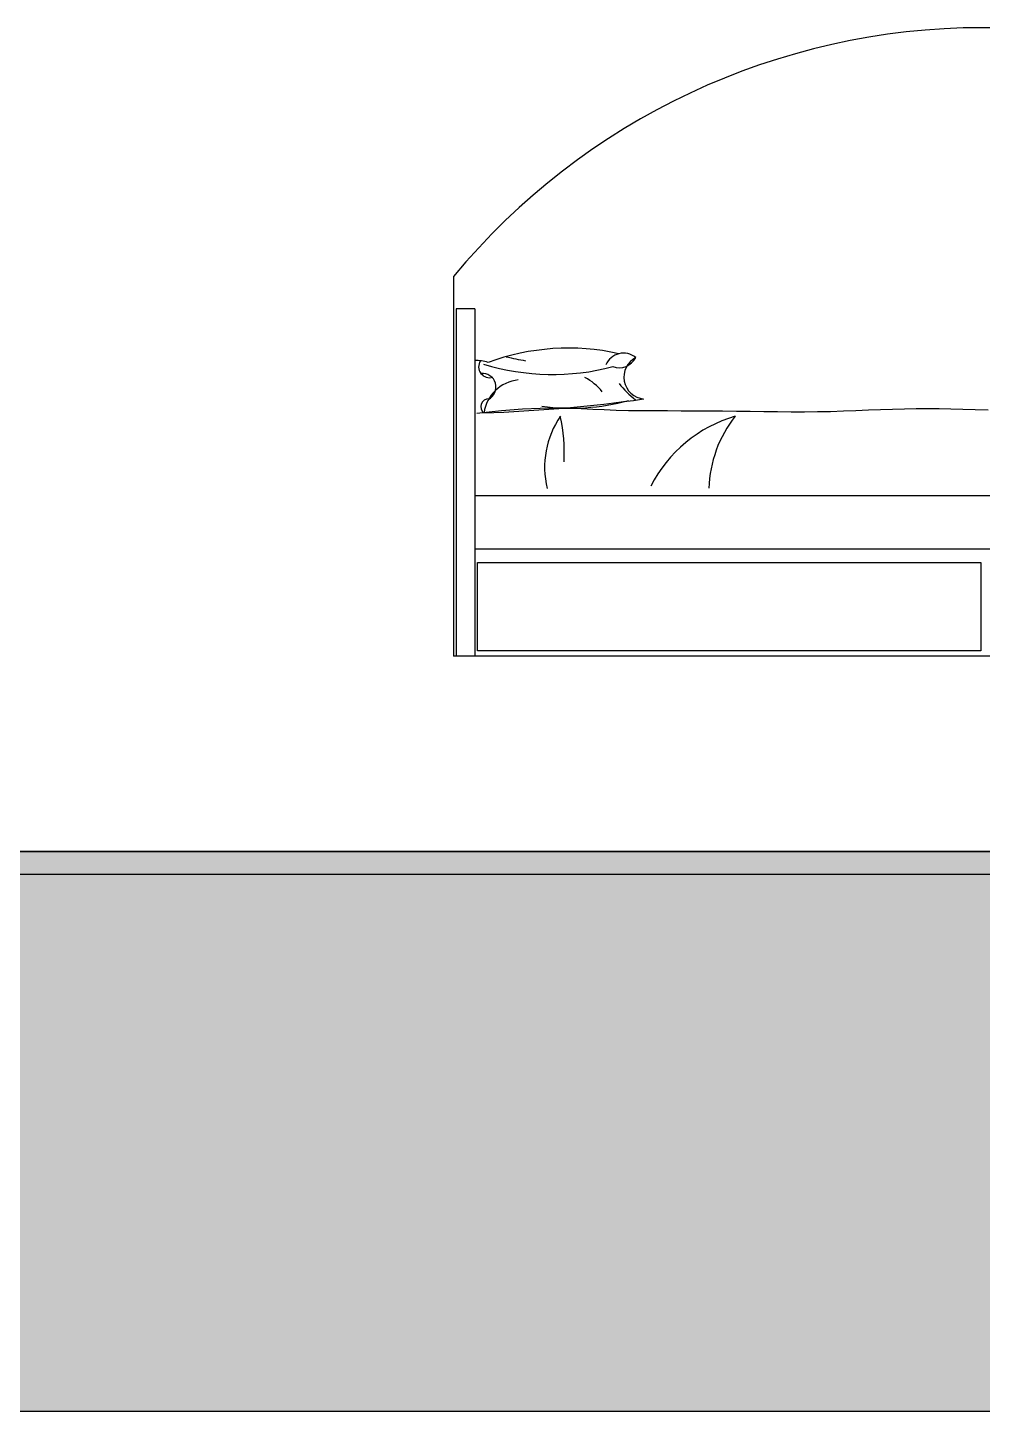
# Model space of a CAD drawing. Header units: millimetres. Extents: x 30176 to 68715, y 55479 to 72995.
# Drawn here: x 46050 to 47837, y 55479 to 58068 of the extents above; entities that cross this region are included whole.
import ezdxf

# ---------------------------------------------------------------- set-up
doc = ezdxf.new("R2010")
doc.units = ezdxf.units.MM
doc.layers.add('www.cad-blocks.net', color=7, linetype='Continuous')

# ---------------------------------------------------------------- blocks, each defined once
blk = doc.blocks.new('A$C7F2A1D0A')
for p, q in [((0.1, 710.3), (0, 0)), ((40, 650), (5, 650)), ((40, 650), (5, 650)), ((5, 650), (5, 0)), ((40, 650), (40, 300)), ((90.1, 458.6), (44.1, 453.6)), ((129.2, 461.7), (90.1, 458.6)), ((162.5, 463.4), (129.2, 461.7)), ((191.2, 464), (162.5, 463.4)), ((216.4, 463.6), (191.2, 464)), ((239.3, 462.7), (216.4, 463.6)), ((260.8, 461.6), (239.3, 462.7)), ((282.3, 460.5), (260.8, 461.6)), ((304.5, 459.6), (282.3, 460.5)), ((327.6, 459.1), (304.5, 459.6)), ((351.4, 458.8), (327.6, 459.1)), ((375.9, 458.6), (351.4, 458.8)), ((400.9, 458.6), (375.9, 458.6)), ((426.3, 458.5), (400.9, 458.6)), ((451.9, 458.5), (426.3, 458.5)), ((477.8, 458.4), (451.9, 458.5)), ((503.7, 458.1), (477.8, 458.4)), ((529.6, 457.7), (503.7, 458.1)), ((555.4, 457.4), (529.6, 457.7)), ((581.1, 457), (555.4, 457.4)), ((606.7, 456.7), (581.1, 457)), ((632, 456.5), (606.7, 456.7)), ((657, 456.5), (632, 456.5)), ((681.7, 456.8), (657, 456.5)), ((706, 457.3), (681.7, 456.8)), ((729.9, 458.1), (706, 457.3)), ((753.5, 458.9), (729.9, 458.1)), ((776.7, 459.9), (753.5, 458.9)), ((799.6, 460.8), (776.7, 459.9)), ((822.1, 461.6), (799.6, 460.8)), ((844.3, 462.2), (822.1, 461.6)), ((866.2, 462.6), (844.3, 462.2)), ((887.8, 462.6), (866.2, 462.6)), ((909.4, 462.4), (887.8, 462.6)), ((931.2, 461.9), (909.4, 462.4)), ((953.6, 461.3), (931.2, 461.9)), ((976.7, 460.5), (953.6, 461.3)), ((1000.8, 459.8), (976.7, 460.5)), ((1940, 300), (40, 300)), ((40, 300), (40, 0)), ((1940, 200), (40, 200)), ((45, 175), (987.5, 175)), ((45, 10), (45, 175)), ((987.5, 175), (987.5, 10)), ((1975, 0), (0, 0)), ((987.5, 10), (45, 10))]:
    blk.add_line(p, q)
for centre, radius, start, end in [((990.1, -109.5), 1285.3, 39.6307, 140.3693), ((215.1, 140.6), 435.6, 77.4331, 110.1834), ((42.4, 480.7), 72.2, 71.9301, 91.9091), ((67.9, 541.5), 20.7, 147.8898, 286.521), ((185.7, 965), 438.1, 252.835, 284.8956), ((299.1, 1432.9), 895.5, 257.0777, 259.4346), ((318.5, 530.7), 36.1, 51.1132, 156.5849), ((310.5, 573.3), 33.9, 248.9403, 334.6569), ((360.5, 522.1), 41.4, 117.8266, 263.5007), ((53.9, 503.3), 25.8, 297.042, 95.3238), ((192, 422.3), 112.9, 39.8519, 61.4028), ((128, 445.5), 71.4, 95.2668, 172.3595), ((460.7, 632.4), 194.3, 219.1126, 231.9093), ((65.8, 466.8), 14.6, 88.2449, 233.9554), ((-37.9, 3280.2), 2826.7, 271.9277, 278.0054), ((221.1, 867.1), 403.3, 262.1077, 285.3243), ((339.9, 353.5), 169.2, 145.7146, 193.5698), ((-118.7, 379.1), 326.3, 357.2372, 12.3467), ((600, 200.3), 258.9, 106.2445, 152.9944), ((703.7, 308.2), 225.4, 141.3851, 178.5597)]:
    blk.add_arc(centre, radius, start, end)
blk = doc.blocks.new('FORMAT')
at = {"true_color": 0x546d8e}
h = blk.add_hatch(color=155, dxfattribs=at)
h.set_gradient(color1=(68, 68, 68), color2=(84, 109, 142), tint=1)
h.paths.add_polyline_path([(68715.5, 55478.6), (68715.5, 56526.5), (33904.5, 56526.5), (33904.5, 55478.6)])
h.paths.add_polyline_path([(54090.9, 55812.9), (68328.4, 55812.9), (68328.4, 56273.6), (54090.9, 56273.6)], flags=24)
at = {"color": 155, "true_color": 0x546d8e}
for p, q in [((68715.5, 56526.5), (33904.5, 56526.5)), ((33904.5, 56526.5), (68715.5, 56526.5)), ((33904.5, 55478.6), (68715.5, 55478.6))]:
    blk.add_line(p, q, dxfattribs=at)
for p, q in [((33904.5, 56526.5), (68715.5, 56526.5)), ((33904.5, 56483.9), (68715.5, 56483.9))]:
    blk.add_line(p, q)

msp = doc.modelspace()

# ---------------------------------------------------------------- block references
msp.add_blockref('A$C7F2A1D0A', (46847.3, 56892))
at = {"layer": 'www.cad-blocks.net'}
msp.add_blockref('FORMAT', (0, 0), dxfattribs=at)

doc.saveas('drawing.dxf')
